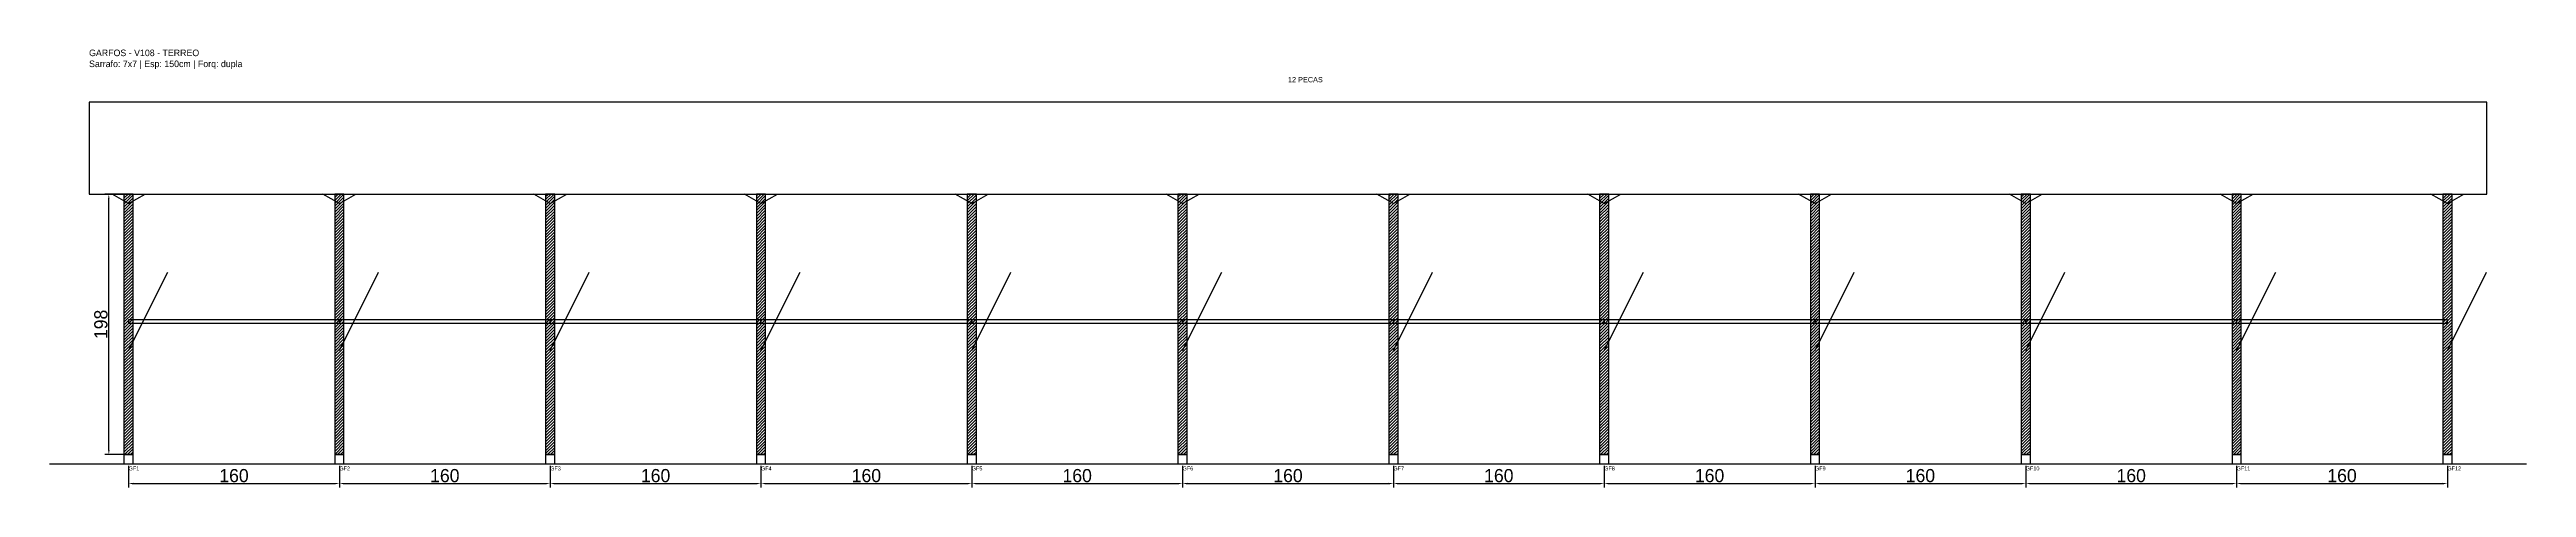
# Model space of a CAD drawing. Header units: metres. Extents: x -30 to 1850, y -25 to 308.
import ezdxf

# ---------------------------------------------------------------- set-up
doc = ezdxf.new("R2010")
doc.units = ezdxf.units.M
for name, color, linetype in [('BARRA_ANCORAGEM', 1, 'Continuous'), ('COTA', 241, 'Continuous'), ('GARFOS OK', 3, 'Continuous'), ('NOME DA VIGA', 6, 'Continuous'), ('SARR_7x7', 40, 'Continuous'), ('TIRAS REESCORAMENTO', 252, 'Continuous'), ('VIGAS', 3, 'Continuous')]:
    doc.layers.add(name, color=color, linetype=linetype)
doc.dimstyles.new('EZ DXF', dxfattribs={"dimtxt": 10, "dimasz": 3.5, "dimexe": 3, "dimexo": 1.5, "dimgap": 1, "dimtad": 1, "dimdec": 1, "dimdsep": 46, "dimcen": 2.5, "dimazin": 3, "dimtfac": 1, "dimtmove": 0, "dimatfit": 3})

msp = doc.modelspace()

# ---------------------------------------------------------------- hatches: boundary and pattern name
at = {"layer": 'COTA'}
h = msp.add_hatch(dxfattribs=at)
h.set_pattern_fill('ANSI31', scale=0.5)
h.paths.add_polyline_path([(26.5, 0), (33.5, 0), (33.5, 198), (26.5, 198)])
h = msp.add_hatch(dxfattribs=at)
h.set_pattern_fill('ANSI31', scale=0.5)
h.paths.add_polyline_path([(186.5, 0), (193.5, 0), (193.5, 198), (186.5, 198)])
h = msp.add_hatch(dxfattribs=at)
h.set_pattern_fill('ANSI31', scale=0.5)
h.paths.add_polyline_path([(346.51, 0), (353.51, 0), (353.51, 198), (346.51, 198)])
h = msp.add_hatch(dxfattribs=at)
h.set_pattern_fill('ANSI31', scale=0.5)
h.paths.add_polyline_path([(506.51, 0), (513.51, 0), (513.51, 198), (506.51, 198)])
h = msp.add_hatch(dxfattribs=at)
h.set_pattern_fill('ANSI31', scale=0.5)
h.paths.add_polyline_path([(666.51, 0), (673.51, 0), (673.51, 198), (666.51, 198)])
h = msp.add_hatch(dxfattribs=at)
h.set_pattern_fill('ANSI31', scale=0.5)
h.paths.add_polyline_path([(826.51, 0), (833.51, 0), (833.51, 198), (826.51, 198)])
h = msp.add_hatch(dxfattribs=at)
h.set_pattern_fill('ANSI31', scale=0.5)
h.paths.add_polyline_path([(986.52, 0), (993.52, 0), (993.52, 198), (986.52, 198)])
h = msp.add_hatch(dxfattribs=at)
h.set_pattern_fill('ANSI31', scale=0.5)
h.paths.add_polyline_path([(1146.52, 0), (1153.52, 0), (1153.52, 198), (1146.52, 198)])
h = msp.add_hatch(dxfattribs=at)
h.set_pattern_fill('ANSI31', scale=0.5)
h.paths.add_polyline_path([(1306.52, 0), (1313.52, 0), (1313.52, 198), (1306.52, 198)])
h = msp.add_hatch(dxfattribs=at)
h.set_pattern_fill('ANSI31', scale=0.5)
h.paths.add_polyline_path([(1466.52, 0), (1473.52, 0), (1473.52, 198), (1466.52, 198)])
h = msp.add_hatch(dxfattribs=at)
h.set_pattern_fill('ANSI31', scale=0.5)
h.paths.add_polyline_path([(1626.53, 0), (1633.53, 0), (1633.53, 198), (1626.53, 198)])
h = msp.add_hatch(dxfattribs=at)
h.set_pattern_fill('ANSI31', scale=0.5)
h.paths.add_polyline_path([(1786.53, 0), (1793.53, 0), (1793.53, 198), (1786.53, 198)])

# ---------------------------------------------------------------- linework, layer by layer
at = {"layer": 'BARRA_ANCORAGEM'}
for p, q in [((30, 79.2), (59.7, 138.6)), ((190, 79.2), (219.7, 138.6)), ((350.01, 79.2), (379.71, 138.6)), ((510.01, 79.2), (539.71, 138.6)), ((670.01, 79.2), (699.71, 138.6)), ((830.01, 79.2), (859.71, 138.6)), ((990.02, 79.2), (1019.72, 138.6)), ((1150.02, 79.2), (1179.72, 138.6)), ((1310.02, 79.2), (1339.72, 138.6)), ((1470.02, 79.2), (1499.72, 138.6)), ((1630.03, 79.2), (1659.73, 138.6)), ((1790.03, 79.2), (1819.73, 138.6))]:
    msp.add_line(p, q, dxfattribs=at)
at = {"layer": 'GARFOS OK'}
for p, q in [((30, 191), (17.5, 198)), ((17.5, 198), (42.5, 198)), ((30, 191), (42.5, 198)), ((190, 191), (177.5, 198)), ((177.5, 198), (202.5, 198)), ((190, 191), (202.5, 198)), ((350.01, 191), (337.51, 198)), ((337.51, 198), (362.51, 198)), ((350.01, 191), (362.51, 198)), ((510.01, 191), (497.51, 198)), ((497.51, 198), (522.51, 198)), ((510.01, 191), (522.51, 198)), ((670.01, 191), (657.51, 198)), ((657.51, 198), (682.51, 198)), ((670.01, 191), (682.51, 198)), ((830.01, 191), (817.51, 198)), ((817.51, 198), (842.51, 198)), ((830.01, 191), (842.51, 198)), ((990.02, 191), (977.52, 198)), ((977.52, 198), (1002.52, 198)), ((990.02, 191), (1002.52, 198)), ((1150.02, 191), (1137.52, 198)), ((1137.52, 198), (1162.52, 198)), ((1150.02, 191), (1162.52, 198)), ((1310.02, 191), (1297.52, 198)), ((1297.52, 198), (1322.52, 198)), ((1310.02, 191), (1322.52, 198)), ((1470.02, 191), (1457.52, 198)), ((1457.52, 198), (1482.52, 198)), ((1470.02, 191), (1482.52, 198)), ((1630.03, 191), (1617.53, 198)), ((1617.53, 198), (1642.53, 198)), ((1630.03, 191), (1642.53, 198)), ((1790.03, 191), (1777.53, 198)), ((1777.53, 198), (1802.53, 198)), ((1790.03, 191), (1802.53, 198))]:
    msp.add_line(p, q, dxfattribs=at)
at = {"layer": 'GARFOS OK', "linetype": 'CONTINUOUS'}
msp.add_line((-30, -7), (1850.03, -7), dxfattribs=at)
at = {"layer": 'GARFOS OK'}
for points in [[(26.5, 0), (33.5, 0), (33.5, 198), (26.5, 198), (26.5, 0)], [(186.5, 0), (193.5, 0), (193.5, 198), (186.5, 198), (186.5, 0)], [(346.51, 0), (353.51, 0), (353.51, 198), (346.51, 198), (346.51, 0)], [(506.51, 0), (513.51, 0), (513.51, 198), (506.51, 198), (506.51, 0)], [(666.51, 0), (673.51, 0), (673.51, 198), (666.51, 198), (666.51, 0)], [(826.51, 0), (833.51, 0), (833.51, 198), (826.51, 198), (826.51, 0)], [(986.52, 0), (993.52, 0), (993.52, 198), (986.52, 198), (986.52, 0)], [(1146.52, 0), (1153.52, 0), (1153.52, 198), (1146.52, 198), (1146.52, 0)], [(1306.52, 0), (1313.52, 0), (1313.52, 198), (1306.52, 198), (1306.52, 0)], [(1466.52, 0), (1473.52, 0), (1473.52, 198), (1466.52, 198), (1466.52, 0)], [(1626.53, 0), (1633.53, 0), (1633.53, 198), (1626.53, 198), (1626.53, 0)], [(1786.53, 0), (1793.53, 0), (1793.53, 198), (1786.53, 198), (1786.53, 0)]]:
    msp.add_lwpolyline(points, dxfattribs=at)
at = {"layer": 'SARR_7x7'}
for points in [[(26.5, -7), (33.5, -7), (33.5, 0), (26.5, 0), (26.5, -7)], [(186.5, -7), (193.5, -7), (193.5, 0), (186.5, 0), (186.5, -7)], [(346.51, -7), (353.51, -7), (353.51, 0), (346.51, 0), (346.51, -7)], [(506.51, -7), (513.51, -7), (513.51, 0), (506.51, 0), (506.51, -7)], [(666.51, -7), (673.51, -7), (673.51, 0), (666.51, 0), (666.51, -7)], [(826.51, -7), (833.51, -7), (833.51, 0), (826.51, 0), (826.51, -7)], [(986.52, -7), (993.52, -7), (993.52, 0), (986.52, 0), (986.52, -7)], [(1146.52, -7), (1153.52, -7), (1153.52, 0), (1146.52, 0), (1146.52, -7)], [(1306.52, -7), (1313.52, -7), (1313.52, 0), (1306.52, 0), (1306.52, -7)], [(1466.52, -7), (1473.52, -7), (1473.52, 0), (1466.52, 0), (1466.52, -7)], [(1626.53, -7), (1633.53, -7), (1633.53, 0), (1626.53, 0), (1626.53, -7)], [(1786.53, -7), (1793.53, -7), (1793.53, 0), (1786.53, 0), (1786.53, -7)]]:
    msp.add_lwpolyline(points, dxfattribs=at)
at = {"layer": 'TIRAS REESCORAMENTO'}
for points in [[(30, 100), (190, 100), (190, 102.5), (30, 102.5), (30, 100)], [(190, 100), (350.01, 100), (350.01, 102.5), (190, 102.5), (190, 100)], [(350.01, 100), (510.01, 100), (510.01, 102.5), (350.01, 102.5), (350.01, 100)], [(510.01, 100), (670.01, 100), (670.01, 102.5), (510.01, 102.5), (510.01, 100)], [(670.01, 100), (830.01, 100), (830.01, 102.5), (670.01, 102.5), (670.01, 100)], [(830.01, 100), (990.02, 100), (990.02, 102.5), (830.01, 102.5), (830.01, 100)], [(990.02, 100), (1150.02, 100), (1150.02, 102.5), (990.02, 102.5), (990.02, 100)], [(1150.02, 100), (1310.02, 100), (1310.02, 102.5), (1150.02, 102.5), (1150.02, 100)], [(1310.02, 100), (1470.02, 100), (1470.02, 102.5), (1310.02, 102.5), (1310.02, 100)], [(1470.02, 100), (1630.03, 100), (1630.03, 102.5), (1470.02, 102.5), (1470.02, 100)], [(1630.03, 100), (1790.03, 100), (1790.03, 102.5), (1630.03, 102.5), (1630.03, 100)]]:
    msp.add_lwpolyline(points, dxfattribs=at)
at = {"layer": 'VIGAS'}
msp.add_lwpolyline([(0, 198), (1820.03, 198), (1820.03, 268), (0, 268), (0, 198)], dxfattribs=at)

# ---------------------------------------------------------------- texts
at = {"layer": 'NOME DA VIGA'}
for s, height, p in [('12 PECAS', 4, (910.01, 283)), ('GF1', 3, (30, -12)), ('GF2', 3, (190, -12)), ('GF3', 3, (350.01, -12)), ('GF4', 3, (510.01, -12)), ('GF5', 3, (670.01, -12)), ('GF6', 3, (830.01, -12)), ('GF7', 3, (990.02, -12)), ('GF8', 3, (1150.02, -12)), ('GF9', 3, (1310.02, -12)), ('GF10', 3, (1470.02, -12)), ('GF11', 3, (1630.03, -12)), ('GF12', 3, (1790.03, -12))]:
    msp.add_text(s, height=height, dxfattribs=at).set_placement(p)
at = {"layer": 'NOME DA VIGA', "insert": (0, 293), "char_height": 5, "attachment_point": 7}
msp.add_mtext('GARFOS - V108 - TERREO\\PSarrafo: 7x7 | Esp: 150cm | Forq: dupla', dxfattribs=at)

# ---------------------------------------------------------------- dimensions: what is measured, and where the dimension line sits
at = {"layer": 'COTA'}
msp.add_linear_dim(base=(15, 0), p1=(30, 0), p2=(30, 198), angle=90, dimstyle='EZ DXF', dxfattribs=at).render()
for base, p1, p2 in [((30, -22), (30, -7), (190, -7)), ((190, -22), (190, -7), (350.01, -7)), ((350.01, -22), (350.01, -7), (510.01, -7)), ((510.01, -22), (510.01, -7), (670.01, -7)), ((670.01, -22), (670.01, -7), (830.01, -7)), ((830.01, -22), (830.01, -7), (990.02, -7)), ((990.02, -22), (990.02, -7), (1150.02, -7)), ((1150.02, -22), (1150.02, -7), (1310.02, -7)), ((1310.02, -22), (1310.02, -7), (1470.02, -7)), ((1470.02, -22), (1470.02, -7), (1630.03, -7)), ((1630.03, -22), (1630.03, -7), (1790.03, -7))]:
    msp.add_linear_dim(base=base, p1=p1, p2=p2, dimstyle='EZ DXF', dxfattribs=at).render()

doc.saveas('drawing.dxf')
